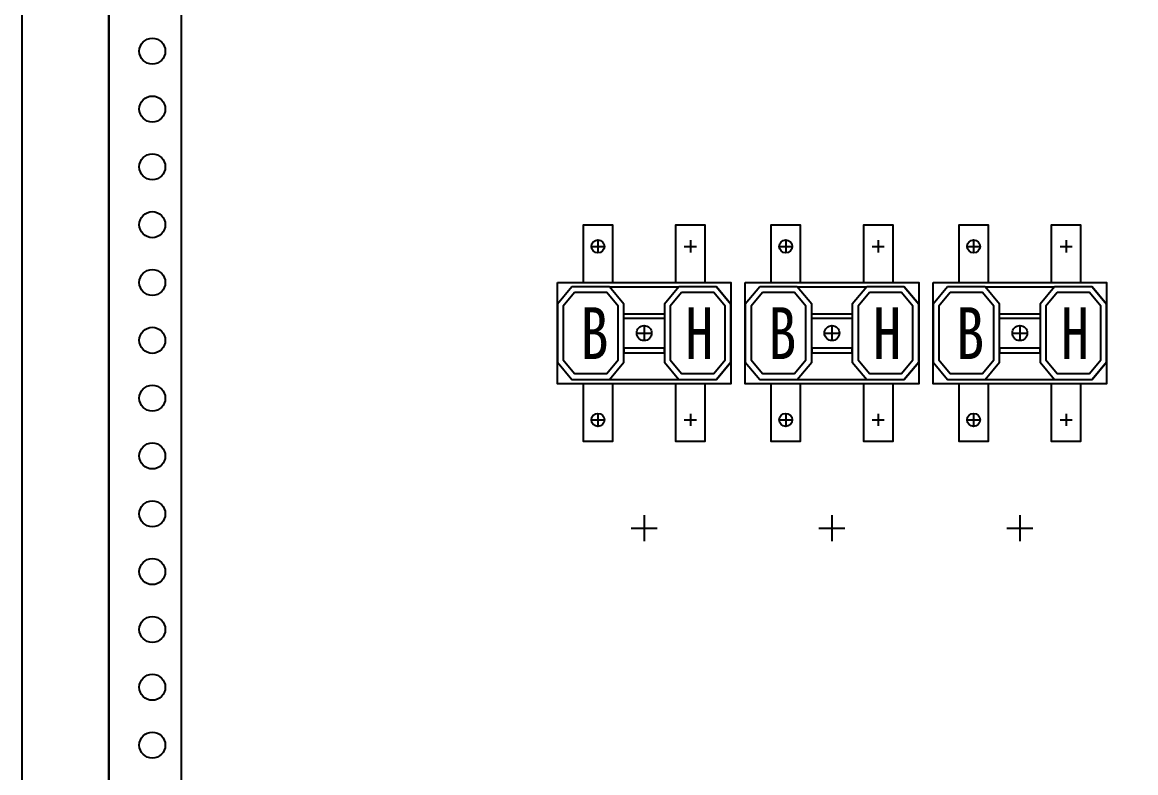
# Model space of a CAD drawing. Extents: x 1461126 to 1461726, y 413223 to 415223.
# Drawn here: x 1461126.3 to 1461511.6, y 414468.2 to 414727.8 of the extents above; entities that cross this region are included whole.
import ezdxf
from ezdxf.enums import TextEntityAlignment as Align

# ---------------------------------------------------------------- set-up
doc = ezdxf.new("R2010")
doc.units = 0
doc.header["$MEASUREMENT"] = 0
for name, color, linetype in [('EL-TEXT', 3, 'Continuous'), ('LY-JS-BJ', 7, 'Continuous'), ('布置图', 20, 'Continuous')]:
    doc.layers.add(name, color=color, linetype=linetype)
doc.styles.add('-宋体', font='', dxfattribs={"width": 0.65})
doc.styles.get('-宋体').set_extended_font_data('NSimSun')

# ---------------------------------------------------------------- blocks, each defined once
blk = doc.blocks.new('BH-0.66 φ30')
at = {"color": 1}
for p, q in [((-18.1, 12.5), (-13.9, 12.5)), ((-16, 14.6), (-16, 10.4)), ((13.9, 12.5), (18.1, 12.5)), ((16, 14.6), (16, 10.4)), ((-25, -1.5), (-30, -7.5)), ((-12, -1.5), (12, -1.5)), ((12, -1.5), (7, -7.5)), ((25, -1.5), (12, -1.5)), ((25, -1.5), (30, -7.5)), ((7, -7.5), (7, -27.5)), ((0, -14.91), (0, -20.09)), ((-2.59, -17.5), (2.59, -17.5)), ((-30, -27.5), (-25, -33.5)), ((7, -27.5), (12, -33.5)), ((30, -27.5), (25, -33.5)), ((-12, -33.5), (12, -33.5)), ((-16, -45.4), (-16, -49.6)), ((16, -45.4), (16, -49.6)), ((-18.1, -47.5), (-13.9, -47.5)), ((13.9, -47.5), (18.1, -47.5))]:
    blk.add_line(p, q, dxfattribs=at)
for points in [[(-21, 0), (-21, 20), (-11, 20), (-11, 0)], [(11, 0), (11, 20), (21, 20), (21, 0)], [(-25, -1.5), (-30, -7.5), (-30, -27.5), (-25, -33.5), (-12, -33.5), (-7, -27.5), (-7, -7.5), (-12, -1.5), (-25, -1.5)], [(12, -1.5), (7, -7.5), (7, -27.5), (12, -33.5), (25, -33.5), (30, -27.5), (30, -7.5), (25, -1.5), (12, -1.5)], [(-11, -35), (-11, -55), (-21, -55), (-21, -35)], [(21, -35), (21, -55), (11, -55), (11, -35)]]:
    blk.add_lwpolyline(points, dxfattribs=at)
for points in [[(-30, 0), (30, 0), (30, -35), (-30, -35)], [(-24.06, -3.5), (-28, -8.22), (-28, -26.78), (-24.06, -31.5), (-12.94, -31.5), (-9, -26.78), (-9, -8.22), (-12.94, -3.5)], [(12.94, -3.5), (9, -8.22), (9, -26.78), (12.94, -31.5), (24.06, -31.5), (28, -26.78), (28, -8.22), (24.06, -3.5)], [(-7, -10.83), (7, -10.83), (7, -12.4), (-7, -12.4)], [(-7, -24.33), (7, -24.33), (7, -22.76), (-7, -22.76)]]:
    blk.add_lwpolyline(points, close=True, dxfattribs=at)
blk.add_circle((0, -17.5), 2.59, dxfattribs=at)
at = {"layer": 'EL-TEXT', "color": 0, "linetype": 'ByBlock', "lineweight": -3, "style": '-宋体', "width": 0.8}
for s, p in [('B', (-17.19, -17.51)), ('H', (19.08, -17.51))]:
    blk.add_text(s, height=17.94, dxfattribs=at).set_placement(p, align=Align.MIDDLE_CENTER)
blk = doc.blocks.new('A$Cfccfe12f')
at = {"color": 3}
for p, q in [((-151, -100.5), (-151, -109.5)), ((-86, -100.5), (-86, -109.5)), ((-21, -100.5), (-21, -109.5)), ((-155.5, -105), (-146.5, -105)), ((-90.5, -105), (-81.5, -105)), ((-25.5, -105), (-16.5, -105))]:
    blk.add_line(p, q, dxfattribs=at)
for p in [(-151, -20), (-86, -20), (-21, -20)]:
    blk.add_blockref('BH-0.66 φ30', p, dxfattribs=at)
blk = doc.blocks.new('BH-0.66 φ30x3')
at = {"color": 6}
for centre in [(14, 47.5), (79, 47.5), (144, 47.5), (14, -12.5), (79, -12.5), (144, -12.5)]:
    blk.add_circle(centre, 2.25, dxfattribs=at)
at = {"color": 0}
blk.add_blockref('A$Cfccfe12f', (181, 55), dxfattribs=at)
blk = doc.blocks.new('*U21')
at = {"layer": 'LY-JS-BJ', "color": 6}
blk.add_circle((0, 0), 4.5, dxfattribs=at)
blk = doc.blocks.new('*U22')
at = {"layer": 'LY-JS-BJ', "color": 0, "linetype": 'ByBlock', "lineweight": -2, "transparency": 16777216}
for p in [(0, -380), (0, -400), (0, -420), (0, -440), (0, -460), (0, -480), (0, -500), (0, -520), (0, -540), (0, -560), (0, -580), (0, -600), (0, -620)]:
    blk.add_blockref('*U21', p, dxfattribs=at)

msp = doc.modelspace()

# ---------------------------------------------------------------- linework, layer by layer
at = {"layer": 'LY-JS-BJ', "color": 6, "ltscale": 50}
msp.add_lwpolyline([(1461156.34, 415167.76), (1461156.34, 413222.76)], dxfattribs=at)
at = {"layer": 'LY-JS-BJ', "color": 6, "lineweight": -3}
msp.add_lwpolyline([(1461181.34, 415107.76), (1461181.34, 413307.76), (1461156.34, 413307.76), (1461156.34, 415107.76)], close=True, dxfattribs=at)
at = {"layer": '布置图', "ltscale": 50}
msp.add_lwpolyline([(1461126.34, 415222.76), (1461726.34, 415222.76), (1461726.34, 413222.76), (1461126.34, 413222.76)], close=True, dxfattribs=at)

# ---------------------------------------------------------------- block references
at = {"color": 6}
msp.add_blockref('BH-0.66 φ30x3', (1461311.53, 414602.76), dxfattribs=at)
at = {"layer": 'LY-JS-BJ', "color": 6, "lineweight": -3}
msp.add_blockref('*U22', (1461171.34, 415097.76), dxfattribs=at)

doc.saveas('drawing.dxf')
